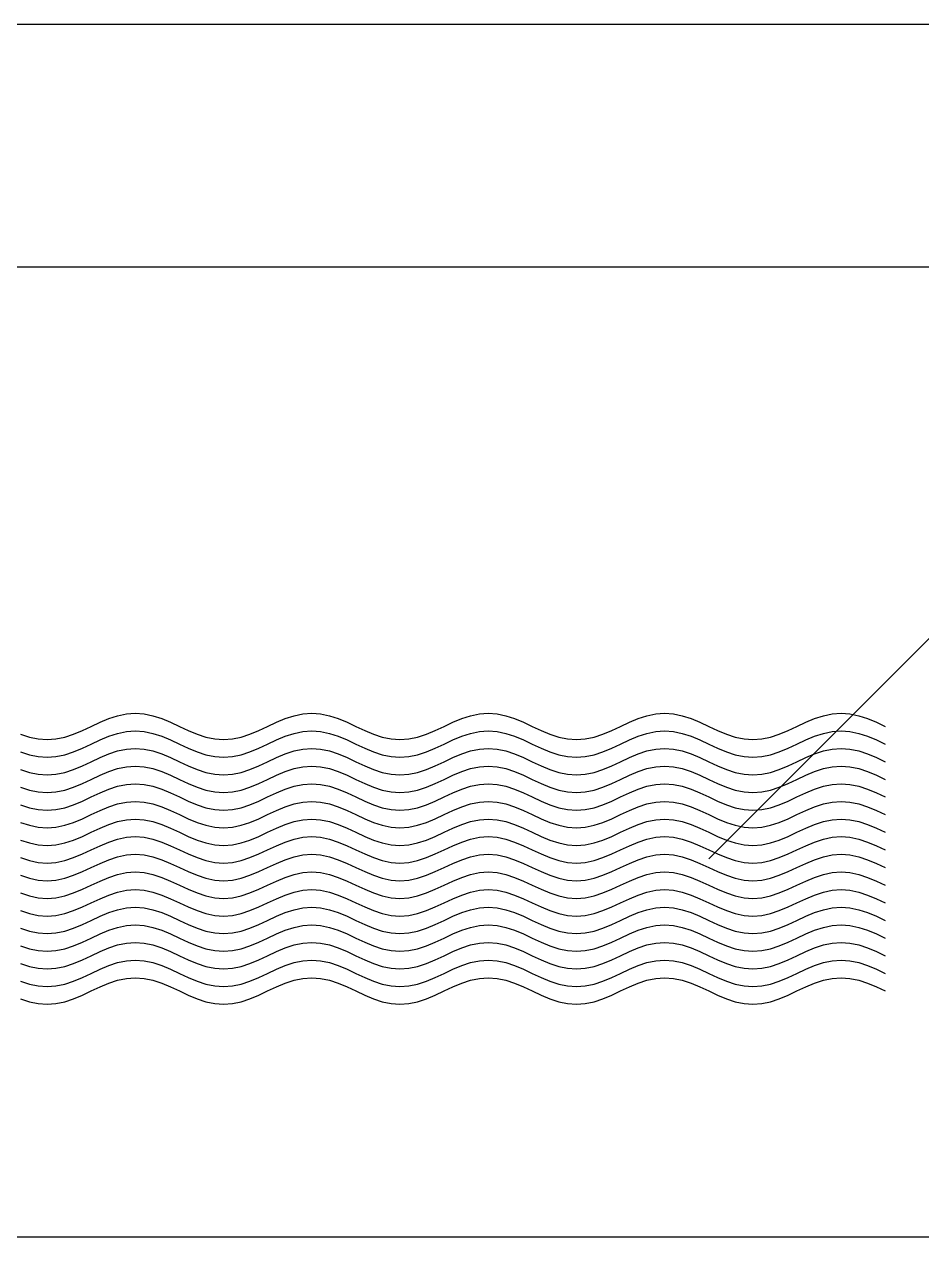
# Model space of a CAD drawing. Header units: millimetres. Extents: x -37 to 615, y -48 to 413.
# Drawn here: x 368.28 to 388.63, y 262.43 to 289.93 of the extents above; entities that cross this region are included whole.
import ezdxf

# ---------------------------------------------------------------- set-up
doc = ezdxf.new("R2010")
doc.units = ezdxf.units.MM

msp = doc.modelspace()

# ---------------------------------------------------------------- linework, layer by layer
at = {"color": 0}
for p, q in [((83.815, 289.926), (483.815, 289.926)), ((83.815, 262.426), (483.815, 262.426))]:
    msp.add_line(p, q, dxfattribs=at)
msp.add_line((83.815, 284.426), (483.815, 284.426))
at = {"color": 7}
msp.add_line((383.8, 271), (389.457, 276.657), dxfattribs=at)
for points in [[(368.2, 273.824), (368.4, 273.757), (368.6, 273.715), (368.8, 273.7), (369, 273.715), (369.2, 273.757), (369.4, 273.824), (369.6, 273.907), (369.8, 274), (370, 274.093), (370.2, 274.176), (370.4, 274.243), (370.6, 274.285), (370.8, 274.3), (371, 274.285), (371.2, 274.243), (371.4, 274.176), (371.6, 274.093), (371.8, 274), (372, 273.907), (372.2, 273.824), (372.4, 273.757), (372.6, 273.715), (372.8, 273.7), (373, 273.715), (373.2, 273.757), (373.4, 273.824), (373.6, 273.907), (373.8, 274), (374, 274.093), (374.2, 274.176), (374.4, 274.243), (374.6, 274.285), (374.8, 274.3), (375, 274.285), (375.2, 274.243), (375.4, 274.176), (375.6, 274.093), (375.8, 274), (376, 273.907), (376.2, 273.824), (376.4, 273.757), (376.6, 273.715), (376.8, 273.7), (377, 273.715), (377.2, 273.757), (377.4, 273.824), (377.6, 273.907), (377.8, 274), (378, 274.093), (378.2, 274.176), (378.4, 274.243), (378.6, 274.285), (378.8, 274.3), (379, 274.285), (379.2, 274.243), (379.4, 274.176), (379.6, 274.093), (379.8, 274), (380, 273.907), (380.2, 273.824), (380.4, 273.757), (380.6, 273.715), (380.8, 273.7), (381, 273.715), (381.2, 273.757), (381.4, 273.824), (381.6, 273.907), (381.8, 274), (382, 274.093), (382.2, 274.176), (382.4, 274.243), (382.6, 274.285), (382.8, 274.3), (383, 274.285), (383.2, 274.243), (383.4, 274.176), (383.6, 274.093), (383.8, 274), (384, 273.907), (384.2, 273.824), (384.4, 273.757), (384.6, 273.715), (384.8, 273.7), (385, 273.715), (385.2, 273.757), (385.4, 273.824), (385.6, 273.907), (385.8, 274), (386, 274.093), (386.2, 274.176), (386.4, 274.243), (386.6, 274.285), (386.8, 274.3), (387, 274.285), (387.2, 274.243), (387.4, 274.176), (387.6, 274.093), (387.8, 274)], [(368.2, 273.424), (368.4, 273.357), (368.6, 273.315), (368.8, 273.3), (369, 273.315), (369.2, 273.357), (369.4, 273.424), (369.6, 273.507), (369.8, 273.6), (370, 273.693), (370.2, 273.776), (370.4, 273.843), (370.6, 273.885), (370.8, 273.9), (371, 273.885), (371.2, 273.843), (371.4, 273.776), (371.6, 273.693), (371.8, 273.6), (372, 273.507), (372.2, 273.424), (372.4, 273.357), (372.6, 273.315), (372.8, 273.3), (373, 273.315), (373.2, 273.357), (373.4, 273.424), (373.6, 273.507), (373.8, 273.6), (374, 273.693), (374.2, 273.776), (374.4, 273.843), (374.6, 273.885), (374.8, 273.9), (375, 273.885), (375.2, 273.843), (375.4, 273.776), (375.6, 273.693), (375.8, 273.6), (376, 273.507), (376.2, 273.424), (376.4, 273.357), (376.6, 273.315), (376.8, 273.3), (377, 273.315), (377.2, 273.357), (377.4, 273.424), (377.6, 273.507), (377.8, 273.6), (378, 273.693), (378.2, 273.776), (378.4, 273.843), (378.6, 273.885), (378.8, 273.9), (379, 273.885), (379.2, 273.843), (379.4, 273.776), (379.6, 273.693), (379.8, 273.6), (380, 273.507), (380.2, 273.424), (380.4, 273.357), (380.6, 273.315), (380.8, 273.3), (381, 273.315), (381.2, 273.357), (381.4, 273.424), (381.6, 273.507), (381.8, 273.6), (382, 273.693), (382.2, 273.776), (382.4, 273.843), (382.6, 273.885), (382.8, 273.9), (383, 273.885), (383.2, 273.843), (383.4, 273.776), (383.6, 273.693), (383.8, 273.6), (384, 273.507), (384.2, 273.424), (384.4, 273.357), (384.6, 273.315), (384.8, 273.3), (385, 273.315), (385.2, 273.357), (385.4, 273.424), (385.6, 273.507), (385.8, 273.6), (386, 273.693), (386.2, 273.776), (386.4, 273.843), (386.6, 273.885), (386.8, 273.9), (387, 273.885), (387.2, 273.843), (387.4, 273.776), (387.6, 273.693), (387.8, 273.6)], [(368.2, 273.024), (368.4, 272.957), (368.6, 272.915), (368.8, 272.9), (369, 272.915), (369.2, 272.957), (369.4, 273.024), (369.6, 273.107), (369.8, 273.2), (370, 273.293), (370.2, 273.376), (370.4, 273.443), (370.6, 273.485), (370.8, 273.5), (371, 273.485), (371.2, 273.443), (371.4, 273.376), (371.6, 273.293), (371.8, 273.2), (372, 273.107), (372.2, 273.024), (372.4, 272.957), (372.6, 272.915), (372.8, 272.9), (373, 272.915), (373.2, 272.957), (373.4, 273.024), (373.6, 273.107), (373.8, 273.2), (374, 273.293), (374.2, 273.376), (374.4, 273.443), (374.6, 273.485), (374.8, 273.5), (375, 273.485), (375.2, 273.443), (375.4, 273.376), (375.6, 273.293), (375.8, 273.2), (376, 273.107), (376.2, 273.024), (376.4, 272.957), (376.6, 272.915), (376.8, 272.9), (377, 272.915), (377.2, 272.957), (377.4, 273.024), (377.6, 273.107), (377.8, 273.2), (378, 273.293), (378.2, 273.376), (378.4, 273.443), (378.6, 273.485), (378.8, 273.5), (379, 273.485), (379.2, 273.443), (379.4, 273.376), (379.6, 273.293), (379.8, 273.2), (380, 273.107), (380.2, 273.024), (380.4, 272.957), (380.6, 272.915), (380.8, 272.9), (381, 272.915), (381.2, 272.957), (381.4, 273.024), (381.6, 273.107), (381.8, 273.2), (382, 273.293), (382.2, 273.376), (382.4, 273.443), (382.6, 273.485), (382.8, 273.5), (383, 273.485), (383.2, 273.443), (383.4, 273.376), (383.6, 273.293), (383.8, 273.2), (384, 273.107), (384.2, 273.024), (384.4, 272.957), (384.6, 272.915), (384.8, 272.9), (385, 272.915), (385.2, 272.957), (385.4, 273.024), (385.6, 273.107), (385.8, 273.2), (386, 273.293), (386.2, 273.376), (386.4, 273.443), (386.6, 273.485), (386.8, 273.5), (387, 273.485), (387.2, 273.443), (387.4, 273.376), (387.6, 273.293), (387.8, 273.2)], [(368.2, 272.624), (368.4, 272.557), (368.6, 272.515), (368.8, 272.5), (369, 272.515), (369.2, 272.557), (369.4, 272.624), (369.6, 272.707), (369.8, 272.8), (370, 272.893), (370.2, 272.976), (370.4, 273.043), (370.6, 273.085), (370.8, 273.1), (371, 273.085), (371.2, 273.043), (371.4, 272.976), (371.6, 272.893), (371.8, 272.8), (372, 272.707), (372.2, 272.624), (372.4, 272.557), (372.6, 272.515), (372.8, 272.5), (373, 272.515), (373.2, 272.557), (373.4, 272.624), (373.6, 272.707), (373.8, 272.8), (374, 272.893), (374.2, 272.976), (374.4, 273.043), (374.6, 273.085), (374.8, 273.1), (375, 273.085), (375.2, 273.043), (375.4, 272.976), (375.6, 272.893), (375.8, 272.8), (376, 272.707), (376.2, 272.624), (376.4, 272.557), (376.6, 272.515), (376.8, 272.5), (377, 272.515), (377.2, 272.557), (377.4, 272.624), (377.6, 272.707), (377.8, 272.8), (378, 272.893), (378.2, 272.976), (378.4, 273.043), (378.6, 273.085), (378.8, 273.1), (379, 273.085), (379.2, 273.043), (379.4, 272.976), (379.6, 272.893), (379.8, 272.8), (380, 272.707), (380.2, 272.624), (380.4, 272.557), (380.6, 272.515), (380.8, 272.5), (381, 272.515), (381.2, 272.557), (381.4, 272.624), (381.6, 272.707), (381.8, 272.8), (382, 272.893), (382.2, 272.976), (382.4, 273.043), (382.6, 273.085), (382.8, 273.1), (383, 273.085), (383.2, 273.043), (383.4, 272.976), (383.6, 272.893), (383.8, 272.8), (384, 272.707), (384.2, 272.624), (384.4, 272.557), (384.6, 272.515), (384.8, 272.5), (385, 272.515), (385.2, 272.557), (385.4, 272.624), (385.6, 272.707), (385.8, 272.8), (386, 272.893), (386.2, 272.976), (386.4, 273.043), (386.6, 273.085), (386.8, 273.1), (387, 273.085), (387.2, 273.043), (387.4, 272.976), (387.6, 272.893), (387.8, 272.8)], [(368.2, 272.224), (368.4, 272.157), (368.6, 272.115), (368.8, 272.1), (369, 272.115), (369.2, 272.157), (369.4, 272.224), (369.6, 272.307), (369.8, 272.4), (370, 272.493), (370.2, 272.576), (370.4, 272.643), (370.6, 272.685), (370.8, 272.7), (371, 272.685), (371.2, 272.643), (371.4, 272.576), (371.6, 272.493), (371.8, 272.4), (372, 272.307), (372.2, 272.224), (372.4, 272.157), (372.6, 272.115), (372.8, 272.1), (373, 272.115), (373.2, 272.157), (373.4, 272.224), (373.6, 272.307), (373.8, 272.4), (374, 272.493), (374.2, 272.576), (374.4, 272.643), (374.6, 272.685), (374.8, 272.7), (375, 272.685), (375.2, 272.643), (375.4, 272.576), (375.6, 272.493), (375.8, 272.4), (376, 272.307), (376.2, 272.224), (376.4, 272.157), (376.6, 272.115), (376.8, 272.1), (377, 272.115), (377.2, 272.157), (377.4, 272.224), (377.6, 272.307), (377.8, 272.4), (378, 272.493), (378.2, 272.576), (378.4, 272.643), (378.6, 272.685), (378.8, 272.7), (379, 272.685), (379.2, 272.643), (379.4, 272.576), (379.6, 272.493), (379.8, 272.4), (380, 272.307), (380.2, 272.224), (380.4, 272.157), (380.6, 272.115), (380.8, 272.1), (381, 272.115), (381.2, 272.157), (381.4, 272.224), (381.6, 272.307), (381.8, 272.4), (382, 272.493), (382.2, 272.576), (382.4, 272.643), (382.6, 272.685), (382.8, 272.7), (383, 272.685), (383.2, 272.643), (383.4, 272.576), (383.6, 272.493), (383.8, 272.4), (384, 272.307), (384.2, 272.224), (384.4, 272.157), (384.6, 272.115), (384.8, 272.1), (385, 272.115), (385.2, 272.157), (385.4, 272.224), (385.6, 272.307), (385.8, 272.4), (386, 272.493), (386.2, 272.576), (386.4, 272.643), (386.6, 272.685), (386.8, 272.7), (387, 272.685), (387.2, 272.643), (387.4, 272.576), (387.6, 272.493), (387.8, 272.4)], [(368.2, 271.824), (368.4, 271.757), (368.6, 271.715), (368.8, 271.7), (369, 271.715), (369.2, 271.757), (369.4, 271.824), (369.6, 271.907), (369.8, 272), (370, 272.093), (370.2, 272.176), (370.4, 272.243), (370.6, 272.285), (370.8, 272.3), (371, 272.285), (371.2, 272.243), (371.4, 272.176), (371.6, 272.093), (371.8, 272), (372, 271.907), (372.2, 271.824), (372.4, 271.757), (372.6, 271.715), (372.8, 271.7), (373, 271.715), (373.2, 271.757), (373.4, 271.824), (373.6, 271.907), (373.8, 272), (374, 272.093), (374.2, 272.176), (374.4, 272.243), (374.6, 272.285), (374.8, 272.3), (375, 272.285), (375.2, 272.243), (375.4, 272.176), (375.6, 272.093), (375.8, 272), (376, 271.907), (376.2, 271.824), (376.4, 271.757), (376.6, 271.715), (376.8, 271.7), (377, 271.715), (377.2, 271.757), (377.4, 271.824), (377.6, 271.907), (377.8, 272), (378, 272.093), (378.2, 272.176), (378.4, 272.243), (378.6, 272.285), (378.8, 272.3), (379, 272.285), (379.2, 272.243), (379.4, 272.176), (379.6, 272.093), (379.8, 272), (380, 271.907), (380.2, 271.824), (380.4, 271.757), (380.6, 271.715), (380.8, 271.7), (381, 271.715), (381.2, 271.757), (381.4, 271.824), (381.6, 271.907), (381.8, 272), (382, 272.093), (382.2, 272.176), (382.4, 272.243), (382.6, 272.285), (382.8, 272.3), (383, 272.285), (383.2, 272.243), (383.4, 272.176), (383.6, 272.093), (383.8, 272), (384, 271.907), (384.2, 271.824), (384.4, 271.757), (384.6, 271.715), (384.8, 271.7), (385, 271.715), (385.2, 271.757), (385.4, 271.824), (385.6, 271.907), (385.8, 272), (386, 272.093), (386.2, 272.176), (386.4, 272.243), (386.6, 272.285), (386.8, 272.3), (387, 272.285), (387.2, 272.243), (387.4, 272.176), (387.6, 272.093), (387.8, 272)], [(368.2, 271.424), (368.4, 271.357), (368.6, 271.315), (368.8, 271.3), (369, 271.315), (369.2, 271.357), (369.4, 271.424), (369.6, 271.507), (369.8, 271.6), (370, 271.693), (370.2, 271.776), (370.4, 271.843), (370.6, 271.885), (370.8, 271.9), (371, 271.885), (371.2, 271.843), (371.4, 271.776), (371.6, 271.693), (371.8, 271.6), (372, 271.507), (372.2, 271.424), (372.4, 271.357), (372.6, 271.315), (372.8, 271.3), (373, 271.315), (373.2, 271.357), (373.4, 271.424), (373.6, 271.507), (373.8, 271.6), (374, 271.693), (374.2, 271.776), (374.4, 271.843), (374.6, 271.885), (374.8, 271.9), (375, 271.885), (375.2, 271.843), (375.4, 271.776), (375.6, 271.693), (375.8, 271.6), (376, 271.507), (376.2, 271.424), (376.4, 271.357), (376.6, 271.315), (376.8, 271.3), (377, 271.315), (377.2, 271.357), (377.4, 271.424), (377.6, 271.507), (377.8, 271.6), (378, 271.693), (378.2, 271.776), (378.4, 271.843), (378.6, 271.885), (378.8, 271.9), (379, 271.885), (379.2, 271.843), (379.4, 271.776), (379.6, 271.693), (379.8, 271.6), (380, 271.507), (380.2, 271.424), (380.4, 271.357), (380.6, 271.315), (380.8, 271.3), (381, 271.315), (381.2, 271.357), (381.4, 271.424), (381.6, 271.507), (381.8, 271.6), (382, 271.693), (382.2, 271.776), (382.4, 271.843), (382.6, 271.885), (382.8, 271.9), (383, 271.885), (383.2, 271.843), (383.4, 271.776), (383.6, 271.693), (383.8, 271.6), (384, 271.507), (384.2, 271.424), (384.4, 271.357), (384.6, 271.315), (384.8, 271.3), (385, 271.315), (385.2, 271.357), (385.4, 271.424), (385.6, 271.507), (385.8, 271.6), (386, 271.693), (386.2, 271.776), (386.4, 271.843), (386.6, 271.885), (386.8, 271.9), (387, 271.885), (387.2, 271.843), (387.4, 271.776), (387.6, 271.693), (387.8, 271.6)], [(368.2, 271.024), (368.4, 270.957), (368.6, 270.915), (368.8, 270.9), (369, 270.915), (369.2, 270.957), (369.4, 271.024), (369.6, 271.107), (369.8, 271.2), (370, 271.293), (370.2, 271.376), (370.4, 271.443), (370.6, 271.485), (370.8, 271.5), (371, 271.485), (371.2, 271.443), (371.4, 271.376), (371.6, 271.293), (371.8, 271.2), (372, 271.107), (372.2, 271.024), (372.4, 270.957), (372.6, 270.915), (372.8, 270.9), (373, 270.915), (373.2, 270.957), (373.4, 271.024), (373.6, 271.107), (373.8, 271.2), (374, 271.293), (374.2, 271.376), (374.4, 271.443), (374.6, 271.485), (374.8, 271.5), (375, 271.485), (375.2, 271.443), (375.4, 271.376), (375.6, 271.293), (375.8, 271.2), (376, 271.107), (376.2, 271.024), (376.4, 270.957), (376.6, 270.915), (376.8, 270.9), (377, 270.915), (377.2, 270.957), (377.4, 271.024), (377.6, 271.107), (377.8, 271.2), (378, 271.293), (378.2, 271.376), (378.4, 271.443), (378.6, 271.485), (378.8, 271.5), (379, 271.485), (379.2, 271.443), (379.4, 271.376), (379.6, 271.293), (379.8, 271.2), (380, 271.107), (380.2, 271.024), (380.4, 270.957), (380.6, 270.915), (380.8, 270.9), (381, 270.915), (381.2, 270.957), (381.4, 271.024), (381.6, 271.107), (381.8, 271.2), (382, 271.293), (382.2, 271.376), (382.4, 271.443), (382.6, 271.485), (382.8, 271.5), (383, 271.485), (383.2, 271.443), (383.4, 271.376), (383.6, 271.293), (383.8, 271.2), (384, 271.107), (384.2, 271.024), (384.4, 270.957), (384.6, 270.915), (384.8, 270.9), (385, 270.915), (385.2, 270.957), (385.4, 271.024), (385.6, 271.107), (385.8, 271.2), (386, 271.293), (386.2, 271.376), (386.4, 271.443), (386.6, 271.485), (386.8, 271.5), (387, 271.485), (387.2, 271.443), (387.4, 271.376), (387.6, 271.293), (387.8, 271.2)], [(368.2, 270.624), (368.4, 270.557), (368.6, 270.515), (368.8, 270.5), (369, 270.515), (369.2, 270.557), (369.4, 270.624), (369.6, 270.707), (369.8, 270.8), (370, 270.893), (370.2, 270.976), (370.4, 271.043), (370.6, 271.085), (370.8, 271.1), (371, 271.085), (371.2, 271.043), (371.4, 270.976), (371.6, 270.893), (371.8, 270.8), (372, 270.707), (372.2, 270.624), (372.4, 270.557), (372.6, 270.515), (372.8, 270.5), (373, 270.515), (373.2, 270.557), (373.4, 270.624), (373.6, 270.707), (373.8, 270.8), (374, 270.893), (374.2, 270.976), (374.4, 271.043), (374.6, 271.085), (374.8, 271.1), (375, 271.085), (375.2, 271.043), (375.4, 270.976), (375.6, 270.893), (375.8, 270.8), (376, 270.707), (376.2, 270.624), (376.4, 270.557), (376.6, 270.515), (376.8, 270.5), (377, 270.515), (377.2, 270.557), (377.4, 270.624), (377.6, 270.707), (377.8, 270.8), (378, 270.893), (378.2, 270.976), (378.4, 271.043), (378.6, 271.085), (378.8, 271.1), (379, 271.085), (379.2, 271.043), (379.4, 270.976), (379.6, 270.893), (379.8, 270.8), (380, 270.707), (380.2, 270.624), (380.4, 270.557), (380.6, 270.515), (380.8, 270.5), (381, 270.515), (381.2, 270.557), (381.4, 270.624), (381.6, 270.707), (381.8, 270.8), (382, 270.893), (382.2, 270.976), (382.4, 271.043), (382.6, 271.085), (382.8, 271.1), (383, 271.085), (383.2, 271.043), (383.4, 270.976), (383.6, 270.893), (383.8, 270.8), (384, 270.707), (384.2, 270.624), (384.4, 270.557), (384.6, 270.515), (384.8, 270.5), (385, 270.515), (385.2, 270.557), (385.4, 270.624), (385.6, 270.707), (385.8, 270.8), (386, 270.893), (386.2, 270.976), (386.4, 271.043), (386.6, 271.085), (386.8, 271.1), (387, 271.085), (387.2, 271.043), (387.4, 270.976), (387.6, 270.893), (387.8, 270.8)], [(368.2, 270.224), (368.4, 270.157), (368.6, 270.115), (368.8, 270.1), (369, 270.115), (369.2, 270.157), (369.4, 270.224), (369.6, 270.307), (369.8, 270.4), (370, 270.493), (370.2, 270.576), (370.4, 270.643), (370.6, 270.685), (370.8, 270.7), (371, 270.685), (371.2, 270.643), (371.4, 270.576), (371.6, 270.493), (371.8, 270.4), (372, 270.307), (372.2, 270.224), (372.4, 270.157), (372.6, 270.115), (372.8, 270.1), (373, 270.115), (373.2, 270.157), (373.4, 270.224), (373.6, 270.307), (373.8, 270.4), (374, 270.493), (374.2, 270.576), (374.4, 270.643), (374.6, 270.685), (374.8, 270.7), (375, 270.685), (375.2, 270.643), (375.4, 270.576), (375.6, 270.493), (375.8, 270.4), (376, 270.307), (376.2, 270.224), (376.4, 270.157), (376.6, 270.115), (376.8, 270.1), (377, 270.115), (377.2, 270.157), (377.4, 270.224), (377.6, 270.307), (377.8, 270.4), (378, 270.493), (378.2, 270.576), (378.4, 270.643), (378.6, 270.685), (378.8, 270.7), (379, 270.685), (379.2, 270.643), (379.4, 270.576), (379.6, 270.493), (379.8, 270.4), (380, 270.307), (380.2, 270.224), (380.4, 270.157), (380.6, 270.115), (380.8, 270.1), (381, 270.115), (381.2, 270.157), (381.4, 270.224), (381.6, 270.307), (381.8, 270.4), (382, 270.493), (382.2, 270.576), (382.4, 270.643), (382.6, 270.685), (382.8, 270.7), (383, 270.685), (383.2, 270.643), (383.4, 270.576), (383.6, 270.493), (383.8, 270.4), (384, 270.307), (384.2, 270.224), (384.4, 270.157), (384.6, 270.115), (384.8, 270.1), (385, 270.115), (385.2, 270.157), (385.4, 270.224), (385.6, 270.307), (385.8, 270.4), (386, 270.493), (386.2, 270.576), (386.4, 270.643), (386.6, 270.685), (386.8, 270.7), (387, 270.685), (387.2, 270.643), (387.4, 270.576), (387.6, 270.493), (387.8, 270.4)], [(368.2, 269.824), (368.4, 269.757), (368.6, 269.715), (368.8, 269.7), (369, 269.715), (369.2, 269.757), (369.4, 269.824), (369.6, 269.907), (369.8, 270), (370, 270.093), (370.2, 270.176), (370.4, 270.243), (370.6, 270.285), (370.8, 270.3), (371, 270.285), (371.2, 270.243), (371.4, 270.176), (371.6, 270.093), (371.8, 270), (372, 269.907), (372.2, 269.824), (372.4, 269.757), (372.6, 269.715), (372.8, 269.7), (373, 269.715), (373.2, 269.757), (373.4, 269.824), (373.6, 269.907), (373.8, 270), (374, 270.093), (374.2, 270.176), (374.4, 270.243), (374.6, 270.285), (374.8, 270.3), (375, 270.285), (375.2, 270.243), (375.4, 270.176), (375.6, 270.093), (375.8, 270), (376, 269.907), (376.2, 269.824), (376.4, 269.757), (376.6, 269.715), (376.8, 269.7), (377, 269.715), (377.2, 269.757), (377.4, 269.824), (377.6, 269.907), (377.8, 270), (378, 270.093), (378.2, 270.176), (378.4, 270.243), (378.6, 270.285), (378.8, 270.3), (379, 270.285), (379.2, 270.243), (379.4, 270.176), (379.6, 270.093), (379.8, 270), (380, 269.907), (380.2, 269.824), (380.4, 269.757), (380.6, 269.715), (380.8, 269.7), (381, 269.715), (381.2, 269.757), (381.4, 269.824), (381.6, 269.907), (381.8, 270), (382, 270.093), (382.2, 270.176), (382.4, 270.243), (382.6, 270.285), (382.8, 270.3), (383, 270.285), (383.2, 270.243), (383.4, 270.176), (383.6, 270.093), (383.8, 270), (384, 269.907), (384.2, 269.824), (384.4, 269.757), (384.6, 269.715), (384.8, 269.7), (385, 269.715), (385.2, 269.757), (385.4, 269.824), (385.6, 269.907), (385.8, 270), (386, 270.093), (386.2, 270.176), (386.4, 270.243), (386.6, 270.285), (386.8, 270.3), (387, 270.285), (387.2, 270.243), (387.4, 270.176), (387.6, 270.093), (387.8, 270)], [(368.2, 269.424), (368.4, 269.357), (368.6, 269.315), (368.8, 269.3), (369, 269.315), (369.2, 269.357), (369.4, 269.424), (369.6, 269.507), (369.8, 269.6), (370, 269.693), (370.2, 269.776), (370.4, 269.843), (370.6, 269.885), (370.8, 269.9), (371, 269.885), (371.2, 269.843), (371.4, 269.776), (371.6, 269.693), (371.8, 269.6), (372, 269.507), (372.2, 269.424), (372.4, 269.357), (372.6, 269.315), (372.8, 269.3), (373, 269.315), (373.2, 269.357), (373.4, 269.424), (373.6, 269.507), (373.8, 269.6), (374, 269.693), (374.2, 269.776), (374.4, 269.843), (374.6, 269.885), (374.8, 269.9), (375, 269.885), (375.2, 269.843), (375.4, 269.776), (375.6, 269.693), (375.8, 269.6), (376, 269.507), (376.2, 269.424), (376.4, 269.357), (376.6, 269.315), (376.8, 269.3), (377, 269.315), (377.2, 269.357), (377.4, 269.424), (377.6, 269.507), (377.8, 269.6), (378, 269.693), (378.2, 269.776), (378.4, 269.843), (378.6, 269.885), (378.8, 269.9), (379, 269.885), (379.2, 269.843), (379.4, 269.776), (379.6, 269.693), (379.8, 269.6), (380, 269.507), (380.2, 269.424), (380.4, 269.357), (380.6, 269.315), (380.8, 269.3), (381, 269.315), (381.2, 269.357), (381.4, 269.424), (381.6, 269.507), (381.8, 269.6), (382, 269.693), (382.2, 269.776), (382.4, 269.843), (382.6, 269.885), (382.8, 269.9), (383, 269.885), (383.2, 269.843), (383.4, 269.776), (383.6, 269.693), (383.8, 269.6), (384, 269.507), (384.2, 269.424), (384.4, 269.357), (384.6, 269.315), (384.8, 269.3), (385, 269.315), (385.2, 269.357), (385.4, 269.424), (385.6, 269.507), (385.8, 269.6), (386, 269.693), (386.2, 269.776), (386.4, 269.843), (386.6, 269.885), (386.8, 269.9), (387, 269.885), (387.2, 269.843), (387.4, 269.776), (387.6, 269.693), (387.8, 269.6)], [(368.2, 269.024), (368.4, 268.957), (368.6, 268.915), (368.8, 268.9), (369, 268.915), (369.2, 268.957), (369.4, 269.024), (369.6, 269.107), (369.8, 269.2), (370, 269.293), (370.2, 269.376), (370.4, 269.443), (370.6, 269.485), (370.8, 269.5), (371, 269.485), (371.2, 269.443), (371.4, 269.376), (371.6, 269.293), (371.8, 269.2), (372, 269.107), (372.2, 269.024), (372.4, 268.957), (372.6, 268.915), (372.8, 268.9), (373, 268.915), (373.2, 268.957), (373.4, 269.024), (373.6, 269.107), (373.8, 269.2), (374, 269.293), (374.2, 269.376), (374.4, 269.443), (374.6, 269.485), (374.8, 269.5), (375, 269.485), (375.2, 269.443), (375.4, 269.376), (375.6, 269.293), (375.8, 269.2), (376, 269.107), (376.2, 269.024), (376.4, 268.957), (376.6, 268.915), (376.8, 268.9), (377, 268.915), (377.2, 268.957), (377.4, 269.024), (377.6, 269.107), (377.8, 269.2), (378, 269.293), (378.2, 269.376), (378.4, 269.443), (378.6, 269.485), (378.8, 269.5), (379, 269.485), (379.2, 269.443), (379.4, 269.376), (379.6, 269.293), (379.8, 269.2), (380, 269.107), (380.2, 269.024), (380.4, 268.957), (380.6, 268.915), (380.8, 268.9), (381, 268.915), (381.2, 268.957), (381.4, 269.024), (381.6, 269.107), (381.8, 269.2), (382, 269.293), (382.2, 269.376), (382.4, 269.443), (382.6, 269.485), (382.8, 269.5), (383, 269.485), (383.2, 269.443), (383.4, 269.376), (383.6, 269.293), (383.8, 269.2), (384, 269.107), (384.2, 269.024), (384.4, 268.957), (384.6, 268.915), (384.8, 268.9), (385, 268.915), (385.2, 268.957), (385.4, 269.024), (385.6, 269.107), (385.8, 269.2), (386, 269.293), (386.2, 269.376), (386.4, 269.443), (386.6, 269.485), (386.8, 269.5), (387, 269.485), (387.2, 269.443), (387.4, 269.376), (387.6, 269.293), (387.8, 269.2)], [(368.2, 268.624), (368.4, 268.557), (368.6, 268.515), (368.8, 268.5), (369, 268.515), (369.2, 268.557), (369.4, 268.624), (369.6, 268.707), (369.8, 268.8), (370, 268.893), (370.2, 268.976), (370.4, 269.043), (370.6, 269.085), (370.8, 269.1), (371, 269.085), (371.2, 269.043), (371.4, 268.976), (371.6, 268.893), (371.8, 268.8), (372, 268.707), (372.2, 268.624), (372.4, 268.557), (372.6, 268.515), (372.8, 268.5), (373, 268.515), (373.2, 268.557), (373.4, 268.624), (373.6, 268.707), (373.8, 268.8), (374, 268.893), (374.2, 268.976), (374.4, 269.043), (374.6, 269.085), (374.8, 269.1), (375, 269.085), (375.2, 269.043), (375.4, 268.976), (375.6, 268.893), (375.8, 268.8), (376, 268.707), (376.2, 268.624), (376.4, 268.557), (376.6, 268.515), (376.8, 268.5), (377, 268.515), (377.2, 268.557), (377.4, 268.624), (377.6, 268.707), (377.8, 268.8), (378, 268.893), (378.2, 268.976), (378.4, 269.043), (378.6, 269.085), (378.8, 269.1), (379, 269.085), (379.2, 269.043), (379.4, 268.976), (379.6, 268.893), (379.8, 268.8), (380, 268.707), (380.2, 268.624), (380.4, 268.557), (380.6, 268.515), (380.8, 268.5), (381, 268.515), (381.2, 268.557), (381.4, 268.624), (381.6, 268.707), (381.8, 268.8), (382, 268.893), (382.2, 268.976), (382.4, 269.043), (382.6, 269.085), (382.8, 269.1), (383, 269.085), (383.2, 269.043), (383.4, 268.976), (383.6, 268.893), (383.8, 268.8), (384, 268.707), (384.2, 268.624), (384.4, 268.557), (384.6, 268.515), (384.8, 268.5), (385, 268.515), (385.2, 268.557), (385.4, 268.624), (385.6, 268.707), (385.8, 268.8), (386, 268.893), (386.2, 268.976), (386.4, 269.043), (386.6, 269.085), (386.8, 269.1), (387, 269.085), (387.2, 269.043), (387.4, 268.976), (387.6, 268.893), (387.8, 268.8)], [(368.2, 268.224), (368.4, 268.157), (368.6, 268.115), (368.8, 268.1), (369, 268.115), (369.2, 268.157), (369.4, 268.224), (369.6, 268.307), (369.8, 268.4), (370, 268.493), (370.2, 268.576), (370.4, 268.643), (370.6, 268.685), (370.8, 268.7), (371, 268.685), (371.2, 268.643), (371.4, 268.576), (371.6, 268.493), (371.8, 268.4), (372, 268.307), (372.2, 268.224), (372.4, 268.157), (372.6, 268.115), (372.8, 268.1), (373, 268.115), (373.2, 268.157), (373.4, 268.224), (373.6, 268.307), (373.8, 268.4), (374, 268.493), (374.2, 268.576), (374.4, 268.643), (374.6, 268.685), (374.8, 268.7), (375, 268.685), (375.2, 268.643), (375.4, 268.576), (375.6, 268.493), (375.8, 268.4), (376, 268.307), (376.2, 268.224), (376.4, 268.157), (376.6, 268.115), (376.8, 268.1), (377, 268.115), (377.2, 268.157), (377.4, 268.224), (377.6, 268.307), (377.8, 268.4), (378, 268.493), (378.2, 268.576), (378.4, 268.643), (378.6, 268.685), (378.8, 268.7), (379, 268.685), (379.2, 268.643), (379.4, 268.576), (379.6, 268.493), (379.8, 268.4), (380, 268.307), (380.2, 268.224), (380.4, 268.157), (380.6, 268.115), (380.8, 268.1), (381, 268.115), (381.2, 268.157), (381.4, 268.224), (381.6, 268.307), (381.8, 268.4), (382, 268.493), (382.2, 268.576), (382.4, 268.643), (382.6, 268.685), (382.8, 268.7), (383, 268.685), (383.2, 268.643), (383.4, 268.576), (383.6, 268.493), (383.8, 268.4), (384, 268.307), (384.2, 268.224), (384.4, 268.157), (384.6, 268.115), (384.8, 268.1), (385, 268.115), (385.2, 268.157), (385.4, 268.224), (385.6, 268.307), (385.8, 268.4), (386, 268.493), (386.2, 268.576), (386.4, 268.643), (386.6, 268.685), (386.8, 268.7), (387, 268.685), (387.2, 268.643), (387.4, 268.576), (387.6, 268.493), (387.8, 268.4)], [(368.2, 267.824), (368.4, 267.757), (368.6, 267.715), (368.8, 267.7), (369, 267.715), (369.2, 267.757), (369.4, 267.824), (369.6, 267.907), (369.8, 268), (370, 268.093), (370.2, 268.176), (370.4, 268.243), (370.6, 268.285), (370.8, 268.3), (371, 268.285), (371.2, 268.243), (371.4, 268.176), (371.6, 268.093), (371.8, 268), (372, 267.907), (372.2, 267.824), (372.4, 267.757), (372.6, 267.715), (372.8, 267.7), (373, 267.715), (373.2, 267.757), (373.4, 267.824), (373.6, 267.907), (373.8, 268), (374, 268.093), (374.2, 268.176), (374.4, 268.243), (374.6, 268.285), (374.8, 268.3), (375, 268.285), (375.2, 268.243), (375.4, 268.176), (375.6, 268.093), (375.8, 268), (376, 267.907), (376.2, 267.824), (376.4, 267.757), (376.6, 267.715), (376.8, 267.7), (377, 267.715), (377.2, 267.757), (377.4, 267.824), (377.6, 267.907), (377.8, 268), (378, 268.093), (378.2, 268.176), (378.4, 268.243), (378.6, 268.285), (378.8, 268.3), (379, 268.285), (379.2, 268.243), (379.4, 268.176), (379.6, 268.093), (379.8, 268), (380, 267.907), (380.2, 267.824), (380.4, 267.757), (380.6, 267.715), (380.8, 267.7), (381, 267.715), (381.2, 267.757), (381.4, 267.824), (381.6, 267.907), (381.8, 268), (382, 268.093), (382.2, 268.176), (382.4, 268.243), (382.6, 268.285), (382.8, 268.3), (383, 268.285), (383.2, 268.243), (383.4, 268.176), (383.6, 268.093), (383.8, 268), (384, 267.907), (384.2, 267.824), (384.4, 267.757), (384.6, 267.715), (384.8, 267.7), (385, 267.715), (385.2, 267.757), (385.4, 267.824), (385.6, 267.907), (385.8, 268), (386, 268.093), (386.2, 268.176), (386.4, 268.243), (386.6, 268.285), (386.8, 268.3), (387, 268.285), (387.2, 268.243), (387.4, 268.176), (387.6, 268.093), (387.8, 268)]]:
    msp.add_lwpolyline(points, dxfattribs=at)

doc.saveas('drawing.dxf')
